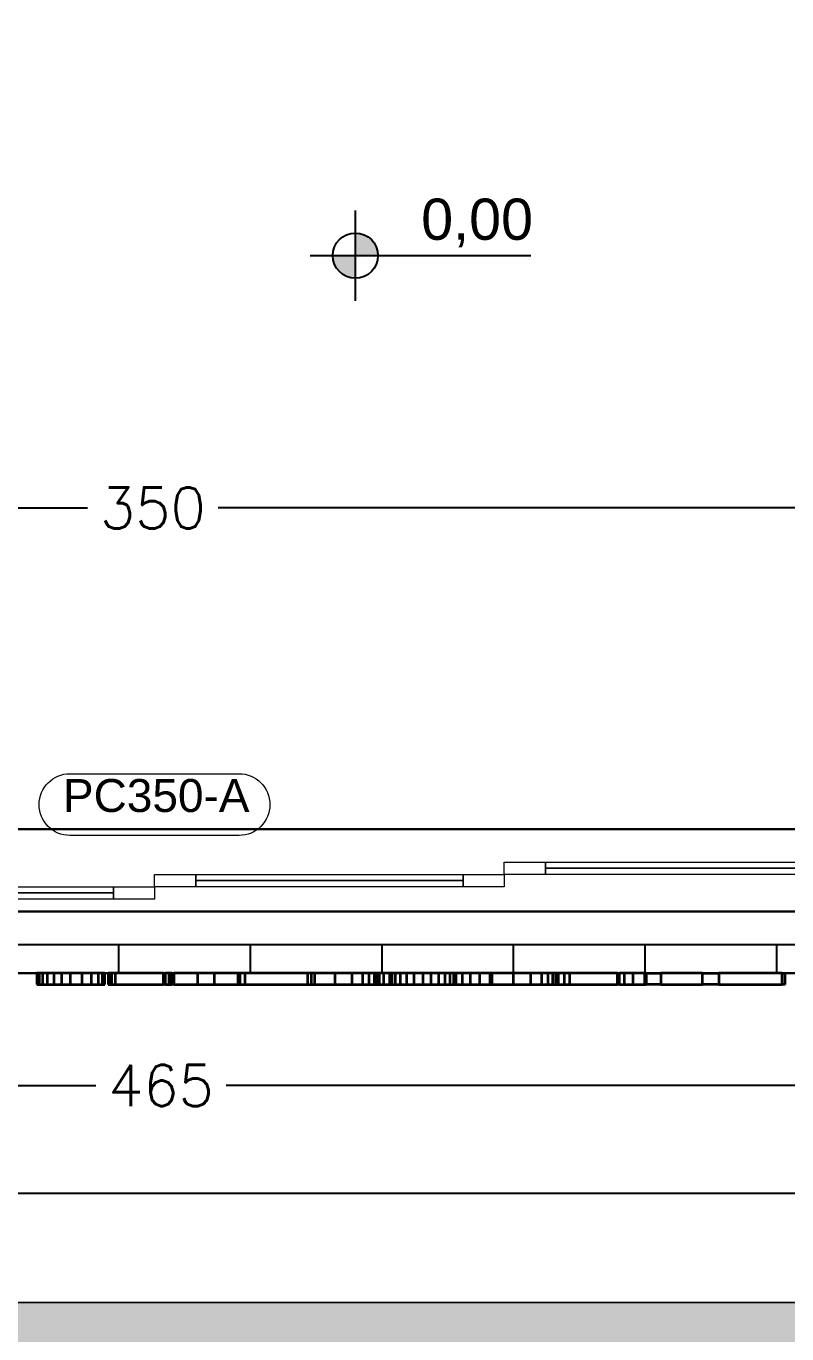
# Model space of a CAD drawing. Header units: metres. Extents: x -1783 to 21505, y -57 to 13660.
# Drawn here: x 12168.4 to 12353.3, y 9953.6 to 10271.4 of the extents above; entities that cross this region are included whole.
import ezdxf
from ezdxf.enums import TextEntityAlignment as Align

# ---------------------------------------------------------------- set-up
doc = ezdxf.new("R2010")
doc.units = ezdxf.units.M
doc.header["$MEASUREMENT"] = 0
for name, color, linetype in [('cotas', 7, 'Continuous'), ('COTAS EXECUTIVO.EXEC', 7, 'Continuous'), ('Janelas Archicad', 7, 'Continuous'), ('Marcadores de Porta Archicad', 7, 'Continuous'), ('NOMES.ARQ', 7, 'Continuous'), ('Portas Archicad', 7, 'Continuous'), ('TERRENO.ARQ', 7, 'Continuous')]:
    doc.layers.add(name, color=color, linetype=linetype)
for name, color, linetype, lineweight in [('Janelas Archicad_Caneta_No__3', 7, 'Continuous', 25), ('LAJES.EST_Caneta_No__241', 7, 'Continuous', 13), ('Marcadores de Porta Archicad_Caneta_No__241', 7, 'Continuous', 13), ('Marcadores de Porta Archicad_Caneta_No__98', 7, 'Continuous', 0), ('NOMES.ARQ_Caneta_No__1', 7, 'Continuous', 35), ('Portas Archicad_Caneta_No__241', 7, 'Continuous', 13), ('Portas Archicad_Caneta_No__96', 252, 'Continuous', 0), ('TERRENO.ARQ_Caneta_No__241', 7, 'Continuous', 13)]:
    doc.layers.add(name, color=color, linetype=linetype, lineweight=lineweight)
doc.layers.add('Portas Archicad_Caneta_No__9', color=7, linetype='Continuous', lineweight=5, true_color=0x020202)
doc.styles.add('GENERATED_STYLE_1', font='arial.ttf')
doc.styles.add('R80', font='romans.shx', dxfattribs={"height": 10})
doc.dimstyles.new('1-50', dxfattribs={"dimtxt": 10, "dimasz": 5, "dimexe": 10, "dimexo": 10, "dimgap": 3, "dimtad": 1, "dimdec": 1, "dimrnd": 1, "dimdsep": 46, "dimtxsty": 'R80', "dimblk": 'DOT', "dimcen": 0, "dimclrd": 252, "dimclre": 252, "dimclrt": 252, "dimadec": 0, "dimazin": 0, "dimtfac": 1, "dimtdec": 1, "dimtix": 1, "dimtmove": 2, "dimatfit": 3, "dimldrblk": 'DOT', "dimfxl": 1, "dimtolj": 1, "dimarcsym": 0})

# ---------------------------------------------------------------- blocks, each defined once
blk = doc.blocks.new('_Dot')
at = {"color": 0, "linetype": 'ByBlock', "lineweight": -2}
blk.add_line((-0.5, 0), (-1, 0), dxfattribs=at)
at = {"color": 0, "linetype": 'ByBlock', "const_width": 0.5}
blk.add_lwpolyline([(-0.25, 0, 1), (0.25, 0, 1)], format="xyb", close=True, dxfattribs=at)
blk = doc.blocks.new('*D7186')
at = {"layer": 'COTAS EXECUTIVO.EXEC', "color": 252, "lineweight": -2, "transparency": 16777216}
for p, q in [((11890.84, 10061.21), (11890.84, 10066.21)), ((12423.84, 10056.21), (11880.84, 10056.21)), ((11890.84, 10041.21), (11890.84, 10056.21)), ((12423.84, 10041.21), (11880.84, 10041.21)), ((11890.84, 10036.21), (11890.84, 10031.21))]:
    blk.add_line(p, q, dxfattribs=at)
at = {"layer": 'COTAS EXECUTIVO.EXEC', "color": 252, "lineweight": -2, "transparency": 16777216, "xscale": 5, "yscale": 5, "zscale": 5}
for p, rotation in [((11890.84, 10056.21), 270), ((11890.84, 10041.21), 90)]:
    blk.add_blockref('_Dot', p, dxfattribs=dict(at, rotation=rotation))
at = {"layer": 'COTAS EXECUTIVO.EXEC', "color": 252, "transparency": 16777216, "insert": (11890.68, 10026.22), "char_height": 10, "attachment_point": 5, "rotation": 90, "style": 'R80'}
blk.add_mtext('\\A1;15', dxfattribs=at)
blk = doc.blocks.new('*D7187')
at = {"layer": 'COTAS EXECUTIVO.EXEC', "color": 252, "lineweight": -2, "transparency": 16777216}
for p, q in [((12421.34, 10076.21), (11880.51, 10076.21)), ((11890.51, 10061.21), (11890.51, 10071.21)), ((12423.84, 10056.21), (11880.51, 10056.21))]:
    blk.add_line(p, q, dxfattribs=at)
at = {"layer": 'COTAS EXECUTIVO.EXEC', "color": 252, "lineweight": -2, "transparency": 16777216, "xscale": 5, "yscale": 5, "zscale": 5}
for p, rotation in [((11890.51, 10076.21), 90), ((11890.51, 10056.21), 270)]:
    blk.add_blockref('_Dot', p, dxfattribs=dict(at, rotation=rotation))
at = {"layer": 'COTAS EXECUTIVO.EXEC', "color": 252, "transparency": 16777216, "insert": (11890.68, 10090.41), "char_height": 10, "attachment_point": 5, "rotation": 90, "style": 'R80'}
blk.add_mtext('\\A1;20', dxfattribs=at)
blk = doc.blocks.new('*D7188')
at = {"layer": 'COTAS EXECUTIVO.EXEC', "color": 252, "lineweight": -2, "transparency": 16777216}
for p, q in [((12431.34, 10646.21), (11880.68, 10646.21)), ((11890.68, 10641.21), (11890.68, 10376.67)), ((11890.68, 10081.21), (11890.68, 10344.95)), ((12421.34, 10076.21), (11880.68, 10076.21))]:
    blk.add_line(p, q, dxfattribs=at)
at = {"layer": 'COTAS EXECUTIVO.EXEC', "color": 252, "lineweight": -2, "transparency": 16777216, "xscale": 5, "yscale": 5, "zscale": 5}
for p, rotation in [((11890.68, 10646.21), 90), ((11890.68, 10076.21), 270)]:
    blk.add_blockref('_Dot', p, dxfattribs=dict(at, rotation=rotation))
at = {"layer": 'COTAS EXECUTIVO.EXEC', "color": 252, "transparency": 16777216, "insert": (11890.68, 10360.81), "char_height": 10, "attachment_point": 5, "rotation": 90, "style": 'R80'}
blk.add_mtext('\\A1;570', dxfattribs=at)
blk = doc.blocks.new('*D7427')
at = {"layer": 'COTAS EXECUTIVO.EXEC', "color": 252, "lineweight": -2, "transparency": 16777216}
for p, q in [((11968.84, 10690.9), (11968.84, 10003.95)), ((12434.34, 10351.21), (12434.34, 10003.95)), ((11973.84, 10013.95), (12185.33, 10013.95)), ((12429.34, 10013.95), (12217.05, 10013.95))]:
    blk.add_line(p, q, dxfattribs=at)
at = {"layer": 'COTAS EXECUTIVO.EXEC', "color": 252, "lineweight": -2, "transparency": 16777216, "xscale": 5, "yscale": 5, "zscale": 5, "rotation": 180}
blk.add_blockref('_Dot', (11968.84, 10013.95), dxfattribs=at)
at = {"layer": 'COTAS EXECUTIVO.EXEC', "color": 252, "lineweight": -2, "transparency": 16777216, "xscale": 5, "yscale": 5, "zscale": 5}
blk.add_blockref('_Dot', (12434.34, 10013.95), dxfattribs=at)
at = {"layer": 'COTAS EXECUTIVO.EXEC', "color": 252, "transparency": 16777216, "insert": (12201.19, 10013.95), "char_height": 10, "attachment_point": 5, "style": 'R80'}
blk.add_mtext('\\A1;465', dxfattribs=at)
blk = doc.blocks.new('*D7474')
at = {"layer": 'COTAS EXECUTIVO.EXEC', "color": 252, "lineweight": -2, "transparency": 16777216}
for p, q in [((12024.63, 10086.21), (12024.63, 10164.29)), ((12374.63, 10086.21), (12374.63, 10164.29)), ((12029.63, 10154.29), (12183.37, 10154.29)), ((12369.63, 10154.29), (12215.08, 10154.29))]:
    blk.add_line(p, q, dxfattribs=at)
at = {"layer": 'COTAS EXECUTIVO.EXEC', "color": 252, "lineweight": -2, "transparency": 16777216, "xscale": 5, "yscale": 5, "zscale": 5, "rotation": 180}
blk.add_blockref('_Dot', (12024.63, 10154.29), dxfattribs=at)
at = {"layer": 'COTAS EXECUTIVO.EXEC', "color": 252, "lineweight": -2, "transparency": 16777216, "xscale": 5, "yscale": 5, "zscale": 5}
blk.add_blockref('_Dot', (12374.63, 10154.29), dxfattribs=at)
at = {"layer": 'COTAS EXECUTIVO.EXEC', "color": 252, "transparency": 16777216, "insert": (12199.23, 10154.29), "char_height": 10, "attachment_point": 5, "style": 'R80'}
blk.add_mtext('\\A1;350', dxfattribs=at)
blk = doc.blocks.new('*D7476')
at = {"layer": 'COTAS EXECUTIVO.EXEC', "color": 252, "lineweight": -2, "transparency": 16777216}
for p, q in [((11933.84, 10031.21), (11933.84, 9977.8)), ((12933.84, 10031.21), (12933.84, 9977.8)), ((11938.84, 9987.8), (12413.53, 9987.8)), ((12928.84, 9987.8), (12453.34, 9987.8))]:
    blk.add_line(p, q, dxfattribs=at)
at = {"layer": 'COTAS EXECUTIVO.EXEC', "color": 252, "lineweight": -2, "transparency": 16777216, "xscale": 5, "yscale": 5, "zscale": 5, "rotation": 180}
blk.add_blockref('_Dot', (11933.84, 9987.8), dxfattribs=at)
at = {"layer": 'COTAS EXECUTIVO.EXEC', "color": 252, "lineweight": -2, "transparency": 16777216, "xscale": 5, "yscale": 5, "zscale": 5}
blk.add_blockref('_Dot', (12933.84, 9987.8), dxfattribs=at)
at = {"layer": 'COTAS EXECUTIVO.EXEC', "color": 252, "transparency": 16777216, "insert": (12433.43, 9987.8), "char_height": 10, "attachment_point": 5, "style": 'R80'}
blk.add_mtext('\\A1;1000', dxfattribs=at)
blk = doc.blocks.new('Sliding Door 26')
at = {"layer": 'Portas Archicad_Caneta_No__241', "color": 7, "linetype": 'Continuous', "lineweight": 13}
for p, q in [((-1.75, 0), (-1.77, 0)), ((-1.75, 0), (-1.77, 0)), ((-1.75, 0), (-1.75, -0.03)), ((-1.75, 0), (-1.75, -0.03)), ((1.75, 0), (1.75, -0.03)), ((1.75, 0), (1.75, -0.03)), ((1.75, 0), (1.77, 0)), ((1.75, 0), (1.77, 0)), ((-1.75, -0.03), (-1.75, -0.17)), ((-1.75, -0.03), (-1.75, -0.17)), ((1.75, -0.03), (1.75, -0.17)), ((1.75, -0.03), (1.75, -0.17)), ((-1.75, -0.17), (-1.75, -0.2)), ((-1.75, -0.17), (-1.75, -0.2)), ((1.75, -0.17), (1.75, -0.2)), ((1.75, -0.17), (1.75, -0.2)), ((-1.75, -0.2), (-1.76, -0.2)), ((-1.75, -0.2), (-1.76, -0.2)), ((1.75, -0.2), (1.76, -0.2)), ((1.75, -0.2), (1.76, -0.2))]:
    blk.add_line(p, q, dxfattribs=at)
at = {"layer": 'Portas Archicad_Caneta_No__9', "color": 18, "linetype": 'Continuous', "lineweight": 5, "true_color": 0x020202}
for p, q in [((-1.77, 0), (-1.77, 0.019)), ((-1.77, 0.019), (-1.72, 0.019)), ((-1.72, 0), (-1.77, 0)), ((-1.7, 0), (-1.75, 0)), ((-1.75, 0), (-1.75, -0.2)), ((-1.72, 0.019), (-1.72, 0)), ((-1.7, -0.2), (-1.7, 0)), ((0.85, 0), (0.95, 0)), ((0.85, -0.03), (0.85, 0)), ((0.95, 0), (0.95, -0.03)), ((1.6, -0.03), (1.6, 0)), ((1.6, 0), (1.7, 0)), ((1.75, 0), (1.7, 0)), ((1.7, 0), (1.7, -0.2)), ((1.7, 0), (1.7, -0.03)), ((1.72, 0.019), (1.77, 0.019)), ((1.72, 0), (1.72, 0.019)), ((1.77, 0), (1.72, 0)), ((1.75, -0.2), (1.75, 0)), ((1.77, 0.019), (1.77, 0)), ((0, -0.03), (0.1, -0.03)), ((0, -0.06), (0, -0.03)), ((0.1, -0.03), (0.1, -0.06)), ((0.75, -0.06), (0.75, -0.03)), ((0.75, -0.03), (0.85, -0.03)), ((0.95, -0.03), (0.85, -0.03)), ((0.85, -0.03), (0.85, -0.06)), ((0.95, -0.015), (1.6, -0.015)), ((1.7, -0.03), (1.6, -0.03)), ((-0.85, -0.06), (-0.75, -0.06)), ((-0.85, -0.09), (-0.85, -0.06)), ((-0.75, -0.06), (-0.75, -0.09)), ((-0.1, -0.09), (-0.1, -0.06)), ((-0.1, -0.06), (0, -0.06)), ((0.1, -0.06), (0, -0.06)), ((0, -0.06), (0, -0.09)), ((0.1, -0.045), (0.75, -0.045)), ((0.85, -0.06), (0.75, -0.06)), ((-1.7, -0.09), (-1.6, -0.09)), ((-1.7, -0.12), (-1.7, -0.09)), ((-1.6, -0.09), (-1.6, -0.12)), ((-0.95, -0.12), (-0.95, -0.09)), ((-0.95, -0.09), (-0.85, -0.09)), ((-0.75, -0.09), (-0.85, -0.09)), ((-0.85, -0.09), (-0.85, -0.12)), ((-0.75, -0.075), (-0.1, -0.075)), ((0, -0.09), (-0.1, -0.09)), ((-1.6, -0.12), (-1.7, -0.12)), ((-1.6, -0.105), (-0.95, -0.105)), ((-0.85, -0.12), (-0.95, -0.12)), ((-1.76, -0.219), (-1.76, -0.2)), ((-1.76, -0.2), (-1.71, -0.2)), ((-1.71, -0.219), (-1.76, -0.219)), ((-1.75, -0.2), (-1.7, -0.2)), ((-1.71, -0.2), (-1.71, -0.219)), ((1.7, -0.2), (1.75, -0.2)), ((1.71, -0.2), (1.76, -0.2)), ((1.71, -0.219), (1.71, -0.2)), ((1.76, -0.219), (1.71, -0.219)), ((1.76, -0.2), (1.76, -0.219))]:
    blk.add_line(p, q, dxfattribs=at)
at = {"layer": 'Portas Archicad_Caneta_No__9', "color": 18, "linetype": 'Continuous', "lineweight": 5, "true_color": 0x020202, "flags": 128}
for points in [[(0.95, 0), (1.6, 0), (1.6, -0.015), (0.95, -0.015)], [(0.1, -0.03), (0.75, -0.03), (0.75, -0.045), (0.1, -0.045)], [(0.95, -0.015), (1.6, -0.015), (1.6, -0.03), (0.95, -0.03)], [(-0.75, -0.06), (-0.1, -0.06), (-0.1, -0.075), (-0.75, -0.075)], [(0.1, -0.045), (0.75, -0.045), (0.75, -0.06), (0.1, -0.06)], [(-1.6, -0.09), (-0.95, -0.09), (-0.95, -0.105), (-1.6, -0.105)], [(-0.75, -0.075), (-0.1, -0.075), (-0.1, -0.09), (-0.75, -0.09)], [(-1.6, -0.105), (-0.95, -0.105), (-0.95, -0.12), (-1.6, -0.12)]]:
    blk.add_lwpolyline(points, close=True, dxfattribs=at)
at = {"layer": 'Portas Archicad_Caneta_No__96', "color": 252, "linetype": 'Continuous', "lineweight": 0}
for p, q in [((-1.75, 0), (1.75, 0)), ((-1.75, -0.2), (1.75, -0.2))]:
    blk.add_line(p, q, dxfattribs=at)
blk = doc.blocks.new('Cobogó 26_2')
at = {"layer": 'Janelas Archicad_Caneta_No__3', "color": 7, "linetype": 'Continuous', "lineweight": 25}
for p, q in [((-4.95, 0.08), (4.95, 0.08)), ((-4.97, 0), (4.97, 0)), ((-2.4, 0), (-2.4, -0.07)), ((-2.08, 0), (-2.08, -0.07)), ((-1.76, 0), (-1.76, -0.07)), ((-1.44, 0), (-1.44, -0.07)), ((-1.12, 0), (-1.12, -0.07)), ((-0.8, 0), (-0.8, -0.07)), ((-4.97, -0.07), (4.97, -0.07)), ((-4.97, -0.07), (4.97, -0.07))]:
    blk.add_line(p, q, dxfattribs=at)
blk = doc.blocks.new('CAIXA DE LETRA CAPS20117')
at = {"layer": 'NOMES.ARQ_Caneta_No__1', "color": 7, "linetype": 'Continuous', "lineweight": 35}
for p, q in [((3.1664, 0.3671), (3.1644, 0.3671)), ((3.1644, 0.3671), (3.1644, 0.3401)), ((3.1703, 0.3671), (3.1664, 0.3671)), ((3.1664, 0.3671), (3.1664, 0.3401)), ((3.1783, 0.3671), (3.1703, 0.3671)), ((3.1703, 0.3671), (3.1703, 0.3401)), ((3.1901, 0.3671), (3.1783, 0.3671)), ((3.1783, 0.3671), (3.1783, 0.3401)), ((3.2058, 0.3671), (3.1901, 0.3671)), ((3.1901, 0.3671), (3.1901, 0.3401)), ((3.2247, 0.3671), (3.2058, 0.3671)), ((3.2058, 0.3671), (3.2058, 0.3401)), ((3.2462, 0.3671), (3.2247, 0.3671)), ((3.2247, 0.3671), (3.2247, 0.3401)), ((3.2462, 0.3401), (3.2462, 0.3671)), ((3.2745, 0.3671), (3.2462, 0.3671)), ((3.2745, 0.3401), (3.2745, 0.3671)), ((3.2974, 0.3671), (3.2745, 0.3671)), ((3.2974, 0.3401), (3.2974, 0.3671)), ((3.3142, 0.3671), (3.2974, 0.3671)), ((3.3142, 0.3401), (3.3142, 0.3671)), ((3.324, 0.3671), (3.3142, 0.3671)), ((3.324, 0.3401), (3.324, 0.3671)), ((3.3287, 0.3671), (3.324, 0.3671)), ((3.3287, 0.3401), (3.3287, 0.3671)), ((3.3303, 0.3671), (3.3287, 0.3671)), ((3.3303, 0.3401), (3.3303, 0.3671)), ((3.34, 0.3671), (3.338, 0.3671)), ((3.338, 0.3671), (3.338, 0.3401)), ((3.3459, 0.3671), (3.34, 0.3671)), ((3.34, 0.3671), (3.34, 0.3401)), ((3.3555, 0.3671), (3.3459, 0.3671)), ((3.3459, 0.3671), (3.3459, 0.3401)), ((3.4725, 0.3671), (3.3555, 0.3671)), ((3.3555, 0.3671), (3.3555, 0.3401)), ((3.4725, 0.3671), (3.4772, 0.3671)), ((3.4725, 0.3401), (3.4725, 0.3671)), ((3.4772, 0.3401), (3.4772, 0.3671)), ((3.4864, 0.3671), (3.4772, 0.3671)), ((3.4864, 0.3401), (3.4864, 0.3671)), ((3.4911, 0.3671), (3.4864, 0.3671)), ((3.4911, 0.3401), (3.4911, 0.3671)), ((3.4926, 0.3671), (3.4911, 0.3671)), ((3.4926, 0.3671), (3.4954, 0.3671)), ((3.4926, 0.3401), (3.4926, 0.3671)), ((3.4954, 0.3671), (3.4974, 0.3671)), ((3.4954, 0.3401), (3.4954, 0.3671)), ((3.5561, 0.3671), (3.4974, 0.3671)), ((3.4974, 0.3671), (3.4974, 0.3401)), ((3.5561, 0.3401), (3.5561, 0.3671)), ((3.5955, 0.3671), (3.5561, 0.3671)), ((3.6542, 0.3671), (3.5955, 0.3671)), ((3.5955, 0.3671), (3.5955, 0.3401)), ((3.6542, 0.3401), (3.6542, 0.3671)), ((3.6583, 0.3671), (3.6542, 0.3671)), ((3.6703, 0.3671), (3.6583, 0.3671)), ((3.6583, 0.3671), (3.6583, 0.3401)), ((3.8238, 0.3671), (3.6703, 0.3671)), ((3.6703, 0.3671), (3.6703, 0.3401)), ((3.8238, 0.3401), (3.8238, 0.3671)), ((3.8318, 0.3671), (3.8238, 0.3671)), ((3.8398, 0.3671), (3.8318, 0.3671)), ((3.8318, 0.3671), (3.8318, 0.3401)), ((3.8895, 0.3671), (3.8398, 0.3671)), ((3.8398, 0.3671), (3.8398, 0.3401)), ((3.8895, 0.3401), (3.8895, 0.3671)), ((3.9311, 0.3671), (3.8895, 0.3671)), ((3.9311, 0.3401), (3.9311, 0.3671)), ((3.9568, 0.3671), (3.9311, 0.3671)), ((3.9568, 0.3401), (3.9568, 0.3671)), ((3.9727, 0.3671), (3.9568, 0.3671)), ((3.9727, 0.3401), (3.9727, 0.3671)), ((3.9854, 0.3671), (3.9727, 0.3671)), ((3.9854, 0.3401), (3.9854, 0.3671)), ((3.9903, 0.3671), (3.9854, 0.3671)), ((3.9903, 0.3401), (3.9903, 0.3671)), ((3.9938, 0.3671), (3.9903, 0.3671)), ((3.9938, 0.3401), (3.9938, 0.3671)), ((3.9965, 0.3671), (3.9938, 0.3671)), ((3.9965, 0.3401), (3.9965, 0.3671)), ((3.9967, 0.3671), (3.9965, 0.3671)), ((4.007, 0.3671), (3.9967, 0.3671)), ((3.9967, 0.3671), (3.9967, 0.3401)), ((4.0217, 0.3671), (4.007, 0.3671)), ((4.007, 0.3671), (4.007, 0.3401)), ((4.0236, 0.3671), (4.0217, 0.3671)), ((4.0217, 0.3671), (4.0217, 0.3401)), ((4.0276, 0.3671), (4.0236, 0.3671)), ((4.0236, 0.3671), (4.0236, 0.3401)), ((4.0356, 0.3671), (4.0276, 0.3671)), ((4.0276, 0.3671), (4.0276, 0.3401)), ((4.0475, 0.3671), (4.0356, 0.3671)), ((4.0356, 0.3671), (4.0356, 0.3401)), ((4.0629, 0.3671), (4.0475, 0.3671)), ((4.0475, 0.3671), (4.0475, 0.3401)), ((4.0815, 0.3671), (4.0629, 0.3671)), ((4.0629, 0.3671), (4.0629, 0.3401)), ((4.1029, 0.3671), (4.0815, 0.3671)), ((4.0815, 0.3671), (4.0815, 0.3401)), ((4.1235, 0.3671), (4.1029, 0.3671)), ((4.1029, 0.3671), (4.1029, 0.3401)), ((4.1235, 0.3401), (4.1235, 0.3671)), ((4.1419, 0.3671), (4.1235, 0.3671)), ((4.1419, 0.3401), (4.1419, 0.3671)), ((4.1574, 0.3671), (4.1419, 0.3671)), ((4.1574, 0.3401), (4.1574, 0.3671)), ((4.1696, 0.3671), (4.1574, 0.3671)), ((4.1696, 0.3401), (4.1696, 0.3671)), ((4.178, 0.3671), (4.1696, 0.3671)), ((4.178, 0.3401), (4.178, 0.3671)), ((4.1821, 0.3671), (4.178, 0.3671)), ((4.1821, 0.3401), (4.1821, 0.3671)), ((4.1841, 0.3671), (4.1821, 0.3671)), ((4.1841, 0.3401), (4.1841, 0.3671)), ((4.1989, 0.3671), (4.1841, 0.3671)), ((4.2184, 0.3671), (4.1989, 0.3671)), ((4.1989, 0.3671), (4.1989, 0.3401)), ((4.2416, 0.3671), (4.2184, 0.3671)), ((4.2184, 0.3671), (4.2184, 0.3401)), ((4.2416, 0.3401), (4.2416, 0.3671)), ((4.2669, 0.3671), (4.2416, 0.3671)), ((4.2669, 0.3401), (4.2669, 0.3671)), ((4.2705, 0.3671), (4.2669, 0.3671)), ((4.3231, 0.3671), (4.2705, 0.3671)), ((4.2705, 0.3671), (4.2705, 0.3401)), ((4.3231, 0.3401), (4.3231, 0.3671)), ((4.3657, 0.3671), (4.3231, 0.3671)), ((4.3657, 0.3401), (4.3657, 0.3671)), ((4.3919, 0.3671), (4.3657, 0.3671)), ((4.3919, 0.3401), (4.3919, 0.3671)), ((4.4076, 0.3671), (4.3919, 0.3671)), ((4.4076, 0.3401), (4.4076, 0.3671)), ((4.4191, 0.3671), (4.4076, 0.3671)), ((4.4191, 0.3401), (4.4191, 0.3671)), ((4.4267, 0.3671), (4.4191, 0.3671)), ((4.4267, 0.3401), (4.4267, 0.3671)), ((4.4308, 0.3671), (4.4267, 0.3671)), ((4.4308, 0.3401), (4.4308, 0.3671)), ((4.4331, 0.3671), (4.4308, 0.3671)), ((4.4331, 0.3401), (4.4331, 0.3671)), ((4.4476, 0.3671), (4.4331, 0.3671)), ((4.4476, 0.3401), (4.4476, 0.3671)), ((4.4593, 0.3671), (4.4476, 0.3671)), ((4.5764, 0.3671), (4.4593, 0.3671)), ((4.4593, 0.3671), (4.4593, 0.3401)), ((4.5764, 0.3671), (4.5811, 0.3671)), ((4.5764, 0.3401), (4.5764, 0.3671)), ((4.5811, 0.3401), (4.5811, 0.3671)), ((4.5928, 0.3671), (4.5811, 0.3671)), ((4.6143, 0.3671), (4.5928, 0.3671)), ((4.5928, 0.3671), (4.5928, 0.3401)), ((4.6143, 0.3401), (4.6143, 0.3671)), ((4.6426, 0.3671), (4.6143, 0.3671)), ((4.6426, 0.3401), (4.6426, 0.3671)), ((4.6455, 0.3671), (4.6426, 0.3671)), ((4.6455, 0.3671), (4.6813, 0.3671)), ((4.6455, 0.3671), (4.6455, 0.3401)), ((4.7828, 0.3671), (4.6813, 0.3671)), ((4.6813, 0.3671), (4.6813, 0.3401)), ((4.7828, 0.3671), (4.8229, 0.3671)), ((4.7828, 0.3401), (4.7828, 0.3671)), ((4.9763, 0.3671), (4.8229, 0.3671)), ((4.8229, 0.3671), (4.8229, 0.3401)), ((4.9763, 0.3671), (4.9835, 0.3671)), ((4.9763, 0.3401), (4.9763, 0.3671)), ((4.9835, 0.3401), (4.9835, 0.3671)), ((3.1644, 0.3401), (3.1664, 0.3401)), ((3.1664, 0.3401), (3.1703, 0.3401)), ((3.1703, 0.3401), (3.1783, 0.3401)), ((3.1783, 0.3401), (3.1901, 0.3401)), ((3.1901, 0.3401), (3.2058, 0.3401)), ((3.2058, 0.3401), (3.2247, 0.3401)), ((3.2247, 0.3401), (3.2462, 0.3401)), ((3.2462, 0.3401), (3.2745, 0.3401)), ((3.2745, 0.3401), (3.2974, 0.3401)), ((3.2974, 0.3401), (3.3142, 0.3401)), ((3.3142, 0.3401), (3.324, 0.3401)), ((3.324, 0.3401), (3.3287, 0.3401)), ((3.3287, 0.3401), (3.3303, 0.3401)), ((3.338, 0.3401), (3.34, 0.3401)), ((3.34, 0.3401), (3.3459, 0.3401)), ((3.3459, 0.3401), (3.3555, 0.3401)), ((3.3555, 0.3401), (3.4725, 0.3401)), ((3.4772, 0.3401), (3.4725, 0.3401)), ((3.4772, 0.3401), (3.4864, 0.3401)), ((3.4864, 0.3401), (3.4911, 0.3401)), ((3.4911, 0.3401), (3.4926, 0.3401)), ((3.4954, 0.3401), (3.4926, 0.3401)), ((3.4974, 0.3401), (3.4954, 0.3401)), ((3.4974, 0.3401), (3.5561, 0.3401)), ((3.5561, 0.3401), (3.5955, 0.3401)), ((3.5955, 0.3401), (3.6542, 0.3401)), ((3.6542, 0.3401), (3.6583, 0.3401)), ((3.6583, 0.3401), (3.6703, 0.3401)), ((3.6703, 0.3401), (3.8238, 0.3401)), ((3.8238, 0.3401), (3.8318, 0.3401)), ((3.8318, 0.3401), (3.8398, 0.3401)), ((3.8398, 0.3401), (3.8895, 0.3401)), ((3.8895, 0.3401), (3.9311, 0.3401)), ((3.9311, 0.3401), (3.9568, 0.3401)), ((3.9568, 0.3401), (3.9727, 0.3401)), ((3.9727, 0.3401), (3.9854, 0.3401)), ((3.9854, 0.3401), (3.9903, 0.3401)), ((3.9903, 0.3401), (3.9938, 0.3401)), ((3.9938, 0.3401), (3.9965, 0.3401)), ((3.9965, 0.3401), (3.9967, 0.3401)), ((3.9967, 0.3401), (4.007, 0.3401)), ((4.007, 0.3401), (4.0217, 0.3401)), ((4.0217, 0.3401), (4.0236, 0.3401)), ((4.0236, 0.3401), (4.0276, 0.3401)), ((4.0276, 0.3401), (4.0356, 0.3401)), ((4.0356, 0.3401), (4.0475, 0.3401)), ((4.0475, 0.3401), (4.0629, 0.3401)), ((4.0629, 0.3401), (4.0815, 0.3401)), ((4.0815, 0.3401), (4.1029, 0.3401)), ((4.1029, 0.3401), (4.1235, 0.3401)), ((4.1235, 0.3401), (4.1419, 0.3401)), ((4.1419, 0.3401), (4.1574, 0.3401)), ((4.1574, 0.3401), (4.1696, 0.3401)), ((4.1696, 0.3401), (4.178, 0.3401)), ((4.178, 0.3401), (4.1821, 0.3401)), ((4.1821, 0.3401), (4.1841, 0.3401)), ((4.1841, 0.3401), (4.1989, 0.3401)), ((4.1989, 0.3401), (4.2184, 0.3401)), ((4.2184, 0.3401), (4.2416, 0.3401)), ((4.2416, 0.3401), (4.2669, 0.3401)), ((4.2669, 0.3401), (4.2705, 0.3401)), ((4.2705, 0.3401), (4.3231, 0.3401)), ((4.3231, 0.3401), (4.3657, 0.3401)), ((4.3657, 0.3401), (4.3919, 0.3401)), ((4.3919, 0.3401), (4.4076, 0.3401)), ((4.4076, 0.3401), (4.4191, 0.3401)), ((4.4191, 0.3401), (4.4267, 0.3401)), ((4.4267, 0.3401), (4.4308, 0.3401)), ((4.4308, 0.3401), (4.4331, 0.3401)), ((4.4331, 0.3401), (4.4476, 0.3401)), ((4.4476, 0.3401), (4.4593, 0.3401)), ((4.4593, 0.3401), (4.5764, 0.3401)), ((4.5811, 0.3401), (4.5764, 0.3401)), ((4.5811, 0.3401), (4.5928, 0.3401)), ((4.5928, 0.3401), (4.6143, 0.3401)), ((4.6143, 0.3401), (4.6426, 0.3401)), ((4.6426, 0.3401), (4.6455, 0.3401)), ((4.6813, 0.3401), (4.6455, 0.3401)), ((4.6813, 0.3401), (4.7828, 0.3401)), ((4.8229, 0.3401), (4.7828, 0.3401)), ((4.8229, 0.3401), (4.9763, 0.3401)), ((4.9835, 0.3401), (4.9763, 0.3401))]:
    blk.add_line(p, q, dxfattribs=at)
blk = doc.blocks.new('D Marker 22_6')
at = {"layer": 'Marcadores de Porta Archicad_Caneta_No__98', "color": 7, "linetype": 'Continuous', "lineweight": 0, "flags": 128}
blk.add_lwpolyline([(0.2055, -0.0151), (-0.2055, -0.0151, -1), (-0.2055, 0.1349), (0.2055, 0.1349, -1)], format="xyb", close=True, dxfattribs=at)
at = {"layer": 'Marcadores de Porta Archicad_Caneta_No__241', "color": 7, "lineweight": 13, "style": 'GENERATED_STYLE_1'}
blk.add_attdef('AC_WIDO_ID', text='', height=0.08, dxfattribs=at).set_placement((-0.2226, 0.0179), align=Align.BOTTOM_LEFT)

msp = doc.modelspace()

# ---------------------------------------------------------------- hatches: boundary and pattern name
at = {"layer": 'cotas'}
h = msp.add_hatch(color=7, dxfattribs=at)
h.dxf.hatch_style = 1
h.paths.add_polyline_path([(21504.961, 13659.963), (10304.961, 13659.963), (10304.961, 5739.963), (21504.961, 5739.963)])
h.paths.add_polyline_path([(10571.627, 13593.296), (21371.627, 13593.296), (21371.627, 5806.63), (10571.627, 5806.63)], flags=16)
at = {"layer": 'COTAS EXECUTIVO.EXEC'}
for points in [[(12248.447, 10215.597), (12253.947, 10215.597), (12253.528, 10217.702), (12252.336, 10219.486), (12250.551, 10220.678), (12248.447, 10221.097)], [(12248.447, 10215.597), (12242.947, 10215.597), (12243.365, 10213.492), (12244.558, 10211.708), (12246.342, 10210.516), (12248.447, 10210.097)]]:
    msp.add_hatch(color=256, dxfattribs=at).paths.add_polyline_path(points)
at = {"layer": 'TERRENO.ARQ', "linetype": 'Continuous', "lineweight": 0, "true_color": 0xc5d9be}
msp.add_hatch(color=9, dxfattribs=at).paths.add_polyline_path([(11703.841, 11531.251), (11703.841, 9891.212), (11703.841, 9561.112, 0.4142136), (11903.841, 9361.112), (12933.841, 9361.112), (12933.841, 9961.212), (11853.841, 9961.212), (11853.841, 11441.251), (11993.844, 11441.251), (11993.844, 11761.251), (11933.841, 11761.251, 0.4142136)])

# ---------------------------------------------------------------- linework, layer by layer
at = {"layer": 'COTAS EXECUTIVO.EXEC'}
for p, q in [((12248.447, 10204.597), (12248.447, 10226.597)), ((12237.447, 10215.597), (12291.139, 10215.597))]:
    msp.add_line(p, q, dxfattribs=at)
at = {"layer": 'COTAS EXECUTIVO.EXEC', "flags": 128}
msp.add_lwpolyline([(12434.341, 10646.195), (11968.841, 10646.195), (11968.841, 10076.195), (12434.341, 10076.195)], close=True, dxfattribs=at)
at = {"layer": 'COTAS EXECUTIVO.EXEC'}
msp.add_circle((12248.447, 10215.597), 5.5, dxfattribs=at)
at = {"layer": 'LAJES.EST_Caneta_No__241', "color": 7, "linetype": 'Continuous', "lineweight": 13, "flags": 128}
for points in [[(13693.611, 10041.212), (12933.841, 10041.212), (11933.841, 10041.212), (11933.841, 11361.251), (12073.844, 11361.251), (12073.844, 11441.251), (12073.844, 11841.251), (11993.844, 11841.251)], [(11933.841, 11441.251), (11853.841, 11441.251), (11853.841, 9961.212), (12933.841, 9961.212), (12933.841, 9361.112), (13173.645, 9361.112), (13173.645, 9841.209), (13401.961, 9841.209), (13401.961, 9361.112), (13693.611, 9361.112), (13693.611, 9491.212), (13693.611, 9961.212)], [(12073.844, 11361.251), (11933.841, 11361.251), (11933.841, 10041.212), (12933.841, 10041.212), (14183.841, 10041.212), (14183.841, 10411.212)], [(12073.844, 11361.251), (11933.841, 11361.251), (11933.841, 10041.212), (12933.841, 10041.212), (14183.841, 10041.212), (14183.841, 10411.212)], [(12073.844, 11361.251), (11933.841, 11361.251), (11933.841, 10041.212), (12933.841, 10041.212), (14183.841, 10041.212), (14183.841, 10411.212)]]:
    msp.add_lwpolyline(points, dxfattribs=at)
at = {"layer": 'TERRENO.ARQ_Caneta_No__241', "color": 7, "linetype": 'Continuous', "lineweight": 13, "flags": 128}
msp.add_lwpolyline([(11703.841, 11531.251), (11703.841, 9891.212), (11703.841, 9561.112, 0.4142136), (11903.841, 9361.112), (12933.841, 9361.112), (12933.841, 9961.212), (11853.841, 9961.212), (11853.841, 11441.251), (11993.844, 11441.251), (11993.844, 11761.251), (11933.841, 11761.251, 0.4142136)], format="xyb", close=True, dxfattribs=at)

# ---------------------------------------------------------------- block references
at = {"layer": 'Janelas Archicad', "color": 18, "linetype": 'Continuous', "lineweight": 5, "true_color": 0x020202, "xscale": 100, "yscale": 100, "zscale": 100}
msp.add_blockref('Cobogó 26_2', (12430.841, 10048.212), dxfattribs=at)
at = {"layer": 'Marcadores de Porta Archicad', "color": 7, "lineweight": 0, "xscale": 100, "yscale": 100, "zscale": 100}
msp.add_blockref('D Marker 22_6', (12199.627, 10076.212), dxfattribs=at).add_auto_attribs({'AC_WIDO_ID': 'PC350-A'})
at = {"layer": 'NOMES.ARQ', "color": 7, "linetype": 'Continuous', "lineweight": 35, "xscale": 100, "yscale": 100, "zscale": 100}
msp.add_blockref('CAIXA DE LETRA CAPS20117', (11854.545, 10004.504), dxfattribs=at)
at = {"layer": 'Portas Archicad', "color": 252, "linetype": 'Continuous', "lineweight": 0, "xscale": 100, "yscale": 100, "zscale": 100, "rotation": 180}
msp.add_blockref('Sliding Door 26', (12199.627, 10056.212), dxfattribs=at)

# ---------------------------------------------------------------- texts
at = {"layer": 'COTAS EXECUTIVO.EXEC', "insert": (12264.447, 10217.597), "char_height": 10, "attachment_point": 7, "style": 'GENERATED_STYLE_1'}
msp.add_mtext('\\A1;0,00', dxfattribs=at)

# ---------------------------------------------------------------- dimensions: what is measured, and where the dimension line sits
at = {"layer": 'COTAS EXECUTIVO.EXEC'}
for base, p1, p2, picture, middle in [((12434.341, 10013.945), (11968.841, 10700.895), (12434.341, 10361.212), '*D7427', (12201.191, 10013.945)), ((12374.627, 10154.286), (12024.627, 10076.212), (12374.627, 10076.212), '*D7474', (12199.227, 10154.286)), ((12933.841, 9987.797), (11933.841, 10041.212), (12933.841, 10041.212), '*D7476', (12433.433, 9987.797))]:
    dim = msp.add_linear_dim(base=base, p1=p1, p2=p2, dimstyle='1-50', dxfattribs=at)
    dim.commit()
    dim.dimension.update_dxf_attribs({"geometry": picture, "text_midpoint": middle, "dimtype": 160})
for base, p1, p2, picture, middle in [((11890.679, 10646.212), (12431.341, 10076.212), (12441.341, 10646.212), '*D7188', (11890.679, 10360.812)), ((11890.509, 10076.212), (12433.841, 10056.212), (12431.341, 10076.212), '*D7187', (11890.679, 10090.408)), ((11890.843, 10056.212), (12433.841, 10041.212), (12433.841, 10056.212), '*D7186', (11890.679, 10026.216))]:
    dim = msp.add_linear_dim(base=base, p1=p1, p2=p2, angle=90, dimstyle='1-50', dxfattribs=at)
    dim.commit()
    dim.dimension.update_dxf_attribs({"geometry": picture, "text_midpoint": middle, "dimtype": 160})

doc.saveas('drawing.dxf')
